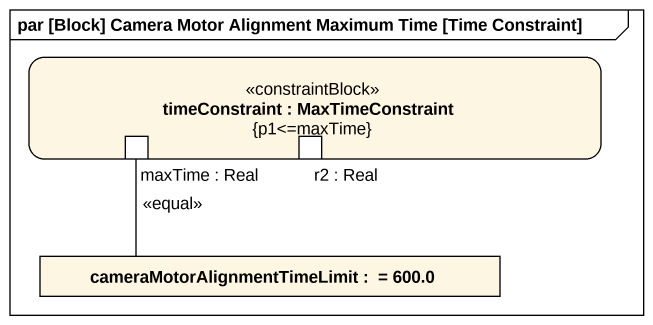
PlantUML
@startuml
mainframe par [Block] Camera Motor Alignment Maximum Time [Time Constraint]
rectangle "timeConstraint : MaxTimeConstraint\n{p1<=maxTime}" as timeConstraint <<constraintBlock>> {
  port "maxTime : Real" as maxTime_Real
  port "r2 : Real" as r2_Real
}
rectangle "cameraMotorAlignmentTimeLimit :  = 600.0" as cameraMotorAlignmentTimeLimi
maxTime_Real -- cameraMotorAlignmentTimeLimi : <<equal>>
@enduml
